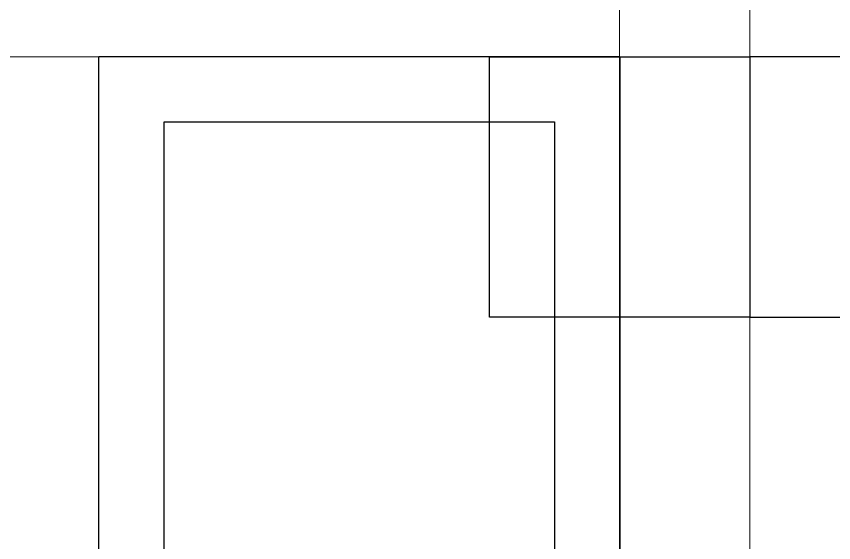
# Model space of a CAD drawing. Header units: millimetres. Extents: x 694231 to 734331, y 4486031 to 4541543.
# Drawn here: x 723867.2 to 723992.7, y 4490576.5 to 4490657.4 of the extents above; entities that cross this region are included whole.
import ezdxf

# ---------------------------------------------------------------- set-up
doc = ezdxf.new("R2010")
doc.units = ezdxf.units.MM
doc.layers.add('A-BA', color=1, linetype='Continuous')
doc.layers.add('Deko_Zemin Seramik5', color=155, linetype='Continuous')
doc.layers.add('DBM_w_sld', color=111, linetype='Continuous', lineweight=20)

# ---------------------------------------------------------------- blocks, each defined once
blk = doc.blocks.new('duşş')
at = {"layer": 'Deko_Zemin Seramik5'}
for points in [[(13081.42, 1809.29), (13081.42, 1659.29), (13161.42, 1659.29), (13161.42, 1809.29)], [(13081.42, 1809.29), (13161.42, 1809.29)]]:
    blk.add_lwpolyline(points, dxfattribs=at)
blk.add_lwpolyline([(13091.42, 1799.29), (13091.42, 1671.27, 0.414145), (13093.42, 1669.27), (13149.42, 1669.25, 0.414282), (13151.42, 1671.25), (13151.42, 1799.29)], format="xyb", close=True, dxfattribs=at)

msp = doc.modelspace()

# ---------------------------------------------------------------- linework, layer by layer
at = {"layer": 'A-BA', "ltscale": 10}
for points in [[(723979.85, 4490611.16), (723939.85, 4490611.16), (723939.85, 4490651.16), (723979.85, 4490651.16)], [(723979.85, 4490611.16), (724019.85, 4490611.16), (724019.85, 4490651.16), (723979.85, 4490651.16)]]:
    msp.add_lwpolyline(points, close=True, dxfattribs=at)
at = {"layer": 'DBM_w_sld'}
for points in [[(723221.26, 4491106.9), (723221.26, 4490056.9), (723979.85, 4490056.9), (723979.85, 4491106.9), (723261.26, 4491106.9)], [(724738.44, 4491106.9), (724738.44, 4490056.9), (723979.85, 4490056.9), (723979.85, 4491106.9), (724698.44, 4491106.9)], [(723959.85, 4490096.9), (723959.85, 4491066.9)], [(723959.85, 4490651.16), (723683, 4490651.16), (723683, 4490666.16), (723959.85, 4490666.16)], [(723959.85, 4490096.9), (723959.85, 4490601.16)]]:
    msp.add_lwpolyline(points, dxfattribs=at)

# ---------------------------------------------------------------- next in the draw order: block references
at = {"color": 5, "lineweight": 53, "xscale": -1}
msp.add_blockref('duşş', (737041.28, 4488841.87), dxfattribs=at)

doc.saveas('drawing.dxf')
